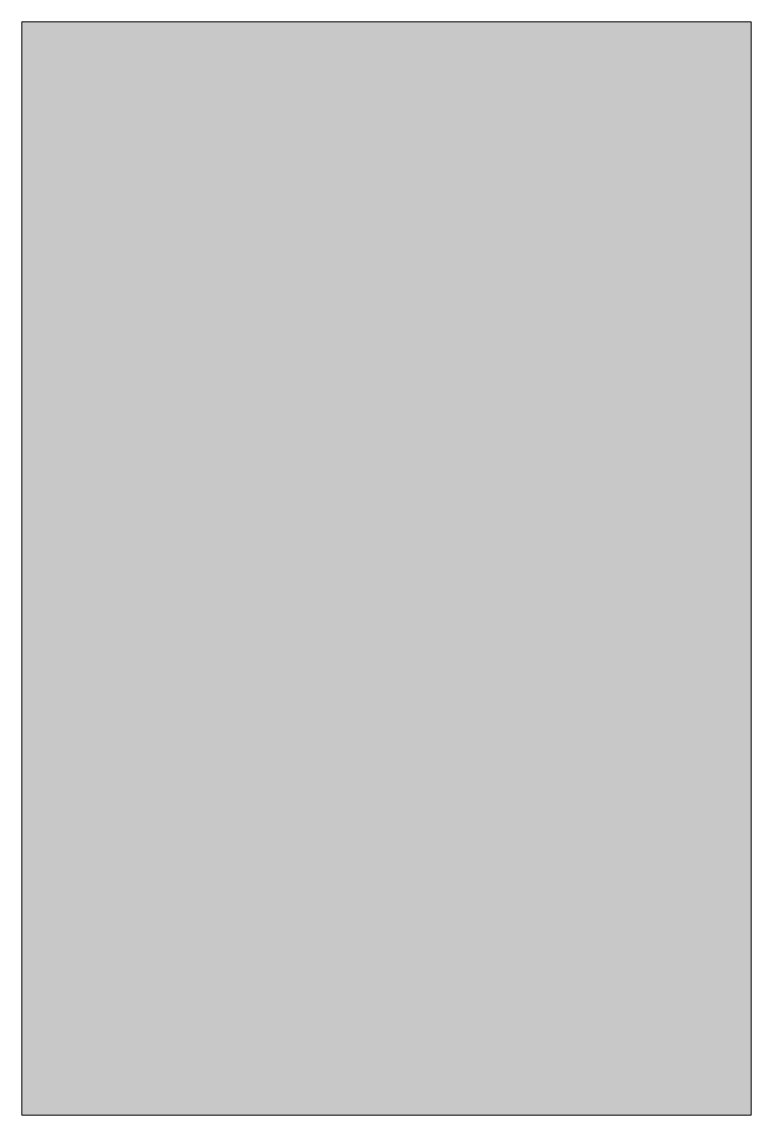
# Model space of a CAD drawing. Extents: x 18 to 982, y -1473 to -27.
import ezdxf

# ---------------------------------------------------------------- set-up
doc = ezdxf.new("R2010")
doc.units = 0
doc.header["$MEASUREMENT"] = 0
doc.layers.add('Layer 1', color=7, linetype='Continuous')

# ---------------------------------------------------------------- blocks, each defined once
blk = doc.blocks.new('block 2')
at = {"layer": 'Layer 1', "true_color": 0x27a9e1}
h = blk.add_hatch(color=142, dxfattribs=at)
h.dxf.hatch_style = 2
h.paths.add_polyline_path([(981.6, -1472.6), (17.9, -1472.6), (17.9, -27.1), (981.6, -27.1)])
at = {"layer": 'Layer 1', "lineweight": 0}
blk.add_lwpolyline([(981.6, -1472.6), (17.9, -1472.6), (17.9, -27.1), (981.6, -27.1), (981.6, -1472.6)], dxfattribs=at)

msp = doc.modelspace()

# ---------------------------------------------------------------- block references
at = {"layer": 'Layer 1'}
msp.add_blockref('block 2', (0, 0), dxfattribs=at)

doc.saveas('drawing.dxf')
